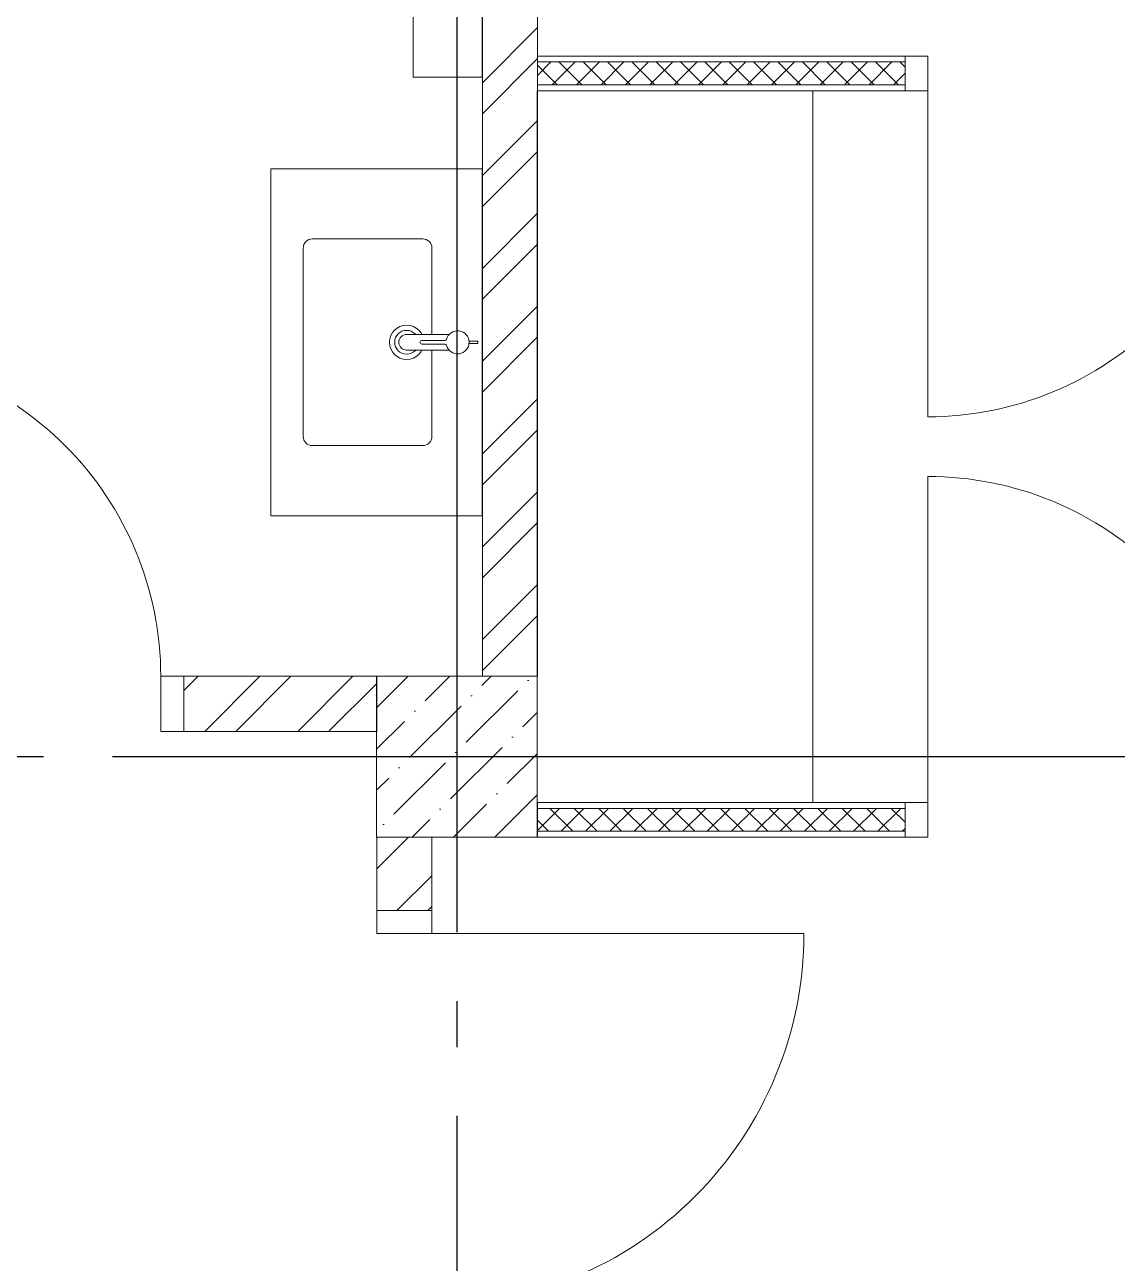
# Model space of a CAD drawing. Header units: millimetres. Extents: x 53645 to 137188, y 78097 to 135533.
# Drawn here: x 121237 to 123615, y 108751 to 111447 of the extents above; entities that cross this region are included whole.
import ezdxf

# ---------------------------------------------------------------- set-up
doc = ezdxf.new("R2010")
doc.units = ezdxf.units.MM
doc.set_wipeout_variables(frame=1)
doc.linetypes.add('CONTI', pattern=[0])
doc.linetypes.add('GOST2.303 5', pattern=[24, 20, -1.5, 1, -1.5])
doc.layers.add('axis_dim', color=40, linetype='CONTI')
for name, color, linetype, lineweight in [('doors_windows', 4, 'Continuous', 5), ('furniture', 36, 'Continuous', 0), ('sanitary', 103, 'Continuous', 9), ('Wall2', 5, 'Continuous', 5)]:
    doc.layers.add(name, color=color, linetype=linetype, lineweight=lineweight)

# ---------------------------------------------------------------- blocks, each defined once
blk = doc.blocks.new('5566ry')
at = {"linetype": 'ByBlock', "lineweight": 9, "ltscale": 100}
h = blk.add_hatch(dxfattribs=at)
h.set_pattern_fill('ANSI36', color=0, scale=20, angle=0.1731020596280691, style=0)
h.set_pattern_definition([(45.17310205962806, (-320375.4296827945, 1443038.455312585), (33.30275391175018, 123.5796998171359), [158.7499999999999, -31.74999999999999, 0, -31.74999999999999])])
h.paths.add_polyline_path([(-320376.6381613091, 1443388.453487055), (-320026.6381613091, 1443388.453487055), (-320026.6381613091, 1443038.453487055), (-320376.6381613091, 1443038.453487055)])
at = {"color": 0, "linetype": 'ByBlock', "ltscale": 100}
blk.add_lwpolyline([(-320376.6381613091, 1443038.453487055), (-320026.6381613091, 1443038.453487055), (-320026.6381613091, 1443388.453487055), (-320376.6381613091, 1443388.453487055)], close=True, dxfattribs=at)
blk = doc.blocks.new('XR_TYPE 4_P1$0$Vero Basin 48x31')
at = {"color": 0, "linetype": 'Continuous'}
blk.add_lwpolyline([(-0.2050000000000077, -0.03499999999996815, 0.414213562373095), (-0.2249999999999895, -0.05499999999997837), (-0.2249999999999895, -0.2949999999999591, 0.414213562373095), (-0.2050000000000077, -0.3149999999999693), (0.2050000000000173, -0.3149999999999694, 0.414213562373095), (0.2249999999999991, -0.2949999999999591), (0.2249999999999422, -0.05500000000000685, 0.4142135623730324), (0.2049999999999604, -0.03499999999999661)], format="xyb", close=True, dxfattribs=at)
for radius in [0.03750000000000001, 0.026]:
    blk.add_circle((2.756076388784647e-06, -0.08999999999997499), radius, dxfattribs=at)
blk = doc.blocks.new('XR_TYPE 4_P1$0$hansgrohe Metris S basin tap_TOP')
blk.add_wipeout([(0.0021324126725978804, 0.02490889030434215), (0.0021324126725978804, 0.04362307067375765), (-0.002863525588921341, 0.04362307067375765), (-0.002863525588921341, 0.024835462975382833), (-0.004215536869132612, 0.02464202201332072), (-0.005508118296193805, 0.024385664494434744), (-0.008148674568569013, 0.02363470124151254), (-0.010525811918683035, 0.02267613907728802), (-0.013041856961513186, 0.02132861849711387), (-0.015502239420124235, 0.019613275426637572), (-0.01771335881250726, 0.017641908048149774), (-0.01943821672344414, 0.015721187315607427), (-0.020972750609472603, 0.013606753171600705), (-0.02233267378306133, 0.0112361773615125), (-0.022488400731931, 0.010921164430594626), (-0.023416726872956255, 0.008755392770022907), (-0.024291008433255386, 0.005911591096778995), (-0.02481193555033346, 0.0030606950593124183), (-0.025, -2.7755575615628914e-17), (-0.02490110093284508, -0.0022215247764232338), (-0.02445849524786326, -0.005175133835008644), (-0.02380172926183729, -0.007647070298238329), (-0.022753323605778024, -0.010357908326044635), (-0.02148716909873808, -0.012778950039899012), (-0.02005563526103534, -0.014925531624579269), (-0.017916946152829995, -0.017435109421985034), (-0.016998375304441822, -0.018331809430859325), (-0.016998375304441822, -0.11102761982004149), (-0.01683509622140037, -0.11337800238610332), (-0.016438139714652446, -0.1153557055068344), (-0.01580475819281616, -0.11728496601929116), (-0.014742150727702873, -0.11949011087837291), (-0.013459737837887724, -0.12140934512588436), (-0.012187945869710247, -0.12287661718132288), (-0.010589441329619899, -0.12432455538118384), (-0.008566425779506344, -0.12570961942346187), (-0.006513747918345962, -0.12672844308020412), (-0.004399994829483521, -0.12744665780925177), (-0.0021543324372287967, -0.12788892507024407), (-1.797173521111972e-15, -0.1280259951244815), (0.0024430219187641863, -0.12784952241442793), (0.004402466274296787, -0.1274459953089338), (0.006504120708124304, -0.12673243362997638), (0.00833720257346262, -0.12584098595470566), (0.010404135749928364, -0.12447004230587425), (0.011990708312945561, -0.12307617480163209), (0.013611939457111463, -0.12120896880760107), (0.014698560185956736, -0.11956559917410128), (0.015782402591513124, -0.11734113955390943), (0.016378683272313628, -0.11557553112697921), (0.016897096225914517, -0.11288042907161644), (0.01699837530443824, -0.11102761982003795), (0.01699837530443824, -0.018237205523760736), (0.0183488718936934, -0.016979955837069405), (0.01983706240419316, -0.01521482682031397), (0.021607489496935223, -0.012574434287069641), (0.022710891715339028, -0.010450617086763064), (0.02383049843911205, -0.007556940130997308), (0.024477313824463415, -0.00508538178888579), (0.024885926656492273, -0.0023855092638022934), (0.02499999999999998, -2.7755575615628914e-17), (0.02469515460879612, 0.0038922151594759646), (0.024307227670970856, 0.005844543006222752), (0.023415040689418243, 0.008759901227347655), (0.022322980855595205, 0.011255422058755876), (0.021200266441962545, 0.013249479340328607), (0.019482284622875858, 0.015666543520293563), (0.017663750307204296, 0.017691577800884234), (0.015608124429882443, 0.019529118049243926), (0.013114121526006987, 0.021284262181271857), (0.010843734620285303, 0.022525838929656428), (0.007360937026417783, 0.02389176858445416), (0.005304711635801797, 0.024430719073760127)])
for p, q in [((-0.01699837530444182, -0.1110276198200317), (-0.01699837530444182, -0.0183318094308591)), ((0.01699837530443826, -0.1110276198200379), (0.01699837530443826, -0.01823720552376074)), ((-0.004000812347642047, -0.0780259951250466), (-0.004000812347642935, -0.02751827782259664)), ((0.004000812347637606, -0.02751827782258154), (0.004000812347638494, -0.07802599512503772))]:
    blk.add_line(p, q)
blk.add_lwpolyline([(-0.002863525588921334, 0.02483546297538286), (-0.002863525588921334, 0.0436230706737577), (0.002132412672597894, 0.0436230706737577), (0.002132412672597894, 0.02490889030434218)])
for centre, radius, start, end in [((0, 0), 0.025, 284.3837006649526, 255.6162993350365), ((-0.007483326581549044, -0.02745842018869471), 0.003483028613964695, 359.0152941551878, 68.56303602858735), ((0.007454813035503882, -0.02743933984086233), 0.003454902597286358, 111.1124558300676, 181.3092139861743), ((-1.77635683940025e-15, -0.07802599512504127), 0.00400081234764027, 180, 0), ((-1.77635683940025e-15, -0.1110276198200415), 0.01699837530444004, 180, 0)]:
    blk.add_arc(centre, radius, start, end)
blk = doc.blocks.new('*U70')
at = {"color": 0}
for points in [[(-810.0000031815362, 0), (-760.0000031815325, 0), (-760.0000031815321, 74.99999998247948), (-810.0000031815362, 74.99999998247948)], [(-50, 0), (0, 0), (-3.800092710943947e-26, 74.99999998248259), (-50, 74.99999998247948)]]:
    blk.add_lwpolyline(points, close=True, dxfattribs=at)
at = {"color": 0, "linetype": 'ByBlock', "ltscale": 10}
blk.add_lwpolyline([(-50, 0), (-50, -710.0000031815325, -0.4142135623735271), (-760.0000031815325, 0)], format="xyb", dxfattribs=at)
blk = doc.blocks.new('*U71')
at = {"color": 0, "linetype": 'ByBlock', "ltscale": 10}
blk.add_lwpolyline([(-50, 0), (-50, 710.0000031815325, 0.4142135623735271), (-760.0000031815325, 0)], format="xyb", dxfattribs=at)
at = {"color": 0}
for points in [[(-810.0000031815362, 0), (-760.0000031815325, 0), (-760.0000031815321, -74.99999998247948), (-810.0000031815362, -74.99999998247948)], [(-50, 0), (0, 0), (-3.800092710943947e-26, -74.99999998248259), (-50, -74.99999998247948)]]:
    blk.add_lwpolyline(points, close=True, dxfattribs=at)
blk = doc.blocks.new('*U72')
at = {"color": 0, "linetype": 'ByBlock', "ltscale": 10}
blk.add_lwpolyline([(-50, 0), (-50, 810.0000031815324, 0.4142135623735271), (-860.0000031815325, 0)], format="xyb", dxfattribs=at)
at = {"color": 0}
for points in [[(-910.0000031815362, 0), (-860.0000031815325, 0), (-860.0000031815321, -120), (-910.0000031815362, -120)], [(-50, 0), (0, 0), (-3.800092710943947e-26, -120.0000000000031), (-50, -120)]]:
    blk.add_lwpolyline(points, close=True, dxfattribs=at)
blk = doc.blocks.new('*U73')
at = {"color": 0, "linetype": 'ByBlock', "ltscale": 10}
blk.add_lwpolyline([(-50, 0), (-50, 710.0000031815325, 0.4142135623735271), (-760.0000031815325, 0)], format="xyb", dxfattribs=at)
at = {"color": 0}
for points in [[(-810.0000031815362, 0), (-760.0000031815325, 0), (-760.0000031815321, -119.9999999794527), (-810.0000031815362, -119.9999999794527)], [(-50, 0), (0, 0), (-3.800092710943947e-26, -119.9999999794558), (-50, -119.9999999794527)]]:
    blk.add_lwpolyline(points, close=True, dxfattribs=at)

msp = doc.modelspace()

# ---------------------------------------------------------------- linework, layer by layer
at = {"layer": 'axis_dim', "linetype": 'GOST2.303 5', "lineweight": 25, "ltscale": 100}
for points in [[(123427.681482202, 109853.9400184869), (117677.6785595213, 109853.9400184869)], [(127181.8538673034, 109853.9400184869), (123427.681482202, 109853.9400184869)]]:
    msp.add_lwpolyline(points, dxfattribs=at)
at = {"layer": 'furniture'}
msp.add_lwpolyline([(122952.3060925379, 111303.9400246943), (122952.3061016887, 109753.9400184036), (122352.3061016887, 109753.9400184036), (122352.3060925379, 111303.9400246943)], close=True, dxfattribs=at)
at = {"layer": 'sanitary', "linetype": 'ByBlock', "lineweight": 0}
for points in [[(122082.3036928681, 111933.6680071146), (122082.3036928681, 111333.6680071146), (122232.3036928681, 111333.6680071146), (122232.3036928681, 111933.6680071146)], [(122232.3038392796, 111133.940109512), (122232.3038377704, 110378.3363155048), (121772.2729560088, 110378.3363155042), (121772.2729575183, 111133.9401095114)]]:
    msp.add_lwpolyline(points, close=True, dxfattribs=at)
at = {"layer": 'Wall2', "ltscale": 100}
for points in [[(122352.6744630008, 113278.9400184869), (122352.6731797243, 110028.9400184869)], [(122232.673689972, 111321.1830670217), (122352.6737373546, 111441.1831144042)], [(122232.6736633778, 111253.8310904274), (122352.6737107604, 111373.83113781)], [(122352.6736880992, 111316.4400247841), (122352.673707842, 111366.4400247841)], [(122352.6737127776, 111378.9400247841), (123152.6733370474, 111378.9400247668)], [(122352.673707842, 111366.4400247841), (122352.6737127776, 111378.9400247841)], [(123152.6733370471, 111366.4400247668), (122352.673707842, 111366.4400247841)], [(122352.673707842, 111366.4400247841), (123152.6733370471, 111366.4400247668)], [(123152.6733370474, 111378.9400247668), (123152.6733370471, 111366.4400247668)], [(123152.6733370471, 111366.4400247668), (123152.673337046, 111316.4400247668)], [(122352.6736831635, 111303.9400247841), (122352.6736880992, 111316.4400247841)], [(123152.673337046, 111316.4400247668), (122352.6736880992, 111316.4400247841)], [(122352.6736880992, 111316.4400247841), (123152.673337046, 111316.4400247668)], [(123152.673337046, 111316.4400247668), (123152.6733370457, 111303.9400247668)], [(123152.6733370457, 111303.9400247668), (122352.6736831635, 111303.9400247841)], [(122232.6736101894, 111119.127224515), (122352.673657572, 111239.1272718975)], [(122232.6735835952, 111051.7752479208), (122352.6736309777, 111171.7752953033)], [(122232.6735304068, 110917.0713820083), (122352.6735777893, 111037.0714293909)], [(122232.6735038126, 110849.7194054141), (122352.6735511951, 110969.7194527966)], [(122232.6733708415, 110512.9596969949), (122352.6734182241, 110632.9597443775)], [(122232.6733442473, 110445.6077204007), (122352.6733916299, 110565.6077677833)], [(122232.6732910589, 110310.9038544883), (122352.6733384415, 110430.9039018708)], [(122232.6732644647, 110243.5518778941), (122352.6733118472, 110363.5519252766)], [(122232.6732112763, 110108.8480119816), (122352.6732586588, 110228.8480593641)], [(122232.6731846821, 110041.4960353874), (122352.6732320646, 110161.4960827699)], [(121582.6711287863, 109908.9477911619), (121582.6733495456, 110028.9477911414)], [(121582.6727705773, 109997.6629094548), (121613.9570733171, 110028.9472121946)], [(121582.6733495456, 110028.9477911414), (122002.6731797243, 110028.9400184869)], [(121628.660613912, 109908.9469400655), (121748.6583932144, 110028.9447193678)], [(121696.0113174979, 109908.9456936513), (121816.0090968002, 110028.9434729536)], [(121830.7126373951, 109908.9432008245), (121950.7104166975, 110028.9409801268)], [(121898.0633409809, 109908.9419544103), (122002.6728949395, 110013.5515083688)], [(122002.6731797243, 110028.9400184869), (122002.670958965, 109908.9400185074)], [(122352.6731797243, 110028.9400184869), (122232.6731797243, 110028.9400658694)], [(122002.670958965, 109908.9400185074), (121582.6711287863, 109908.9477911619)], [(123152.6704714639, 109753.9400184697), (122352.6731797259, 109753.9400184871)], [(122352.6731797259, 109753.9400184871), (122352.6731797257, 109741.4400184871)], [(122352.6731797257, 109741.4400184871), (123152.6704714636, 109741.4400184697)], [(123152.6704714636, 109741.4400184697), (122352.6731797257, 109741.4400184871)], [(122352.6731797257, 109741.4400184871), (122352.6731797246, 109691.4400184871)], [(123152.6704714636, 109741.4400184697), (123152.6704714639, 109753.9400184697)], [(123152.6704714625, 109691.4400184697), (123152.6704714636, 109741.4400184697)], [(122352.6731797246, 109691.4400184871), (123152.6704714625, 109691.4400184697)], [(123152.6704714625, 109691.4400184697), (122352.6731797246, 109691.4400184871)], [(122352.6731797246, 109691.4400184871), (122352.6731797243, 109678.9400184871)], [(123152.6704714622, 109678.9400184697), (123152.6704714625, 109691.4400184697)], [(122002.6731918073, 109678.9400035471), (122122.6731918073, 109678.9400184869)], [(122002.6731920747, 109676.7922300559), (122004.8209658333, 109678.9400038146)], [(122002.6732117266, 109518.9425368376), (122002.6731918073, 109678.9400035471)], [(122002.6732004598, 109609.4402884411), (122072.1729242185, 109678.9400121997)], [(122122.6731918073, 109678.9400184869), (122122.6732117266, 109518.9425517773)], [(122352.6731797243, 109678.9400184871), (123152.6704714622, 109678.9400184697)], [(122046.879267084, 109518.9425423412), (122122.6732022904, 109594.7364775476)], [(122114.2312254692, 109518.9425507264), (122122.6732106756, 109527.3845359328)], [(122122.6732117266, 109518.9425517773), (122002.6732117266, 109518.9425368376)]]:
    msp.add_lwpolyline(points, dxfattribs=at)
at = {"layer": 'Wall2', "lineweight": 0, "ltscale": 100}
for points in [[(122352.6736963115, 111337.2383765267), (122381.8753445683, 111366.4400247835)], [(122395.8399256296, 111316.4400247832), (122352.6737051436, 111359.6062452691)], [(122384.9083531572, 111316.4400247834), (122434.9083531561, 111366.4400247823)], [(122448.8729342197, 111316.440024782), (122398.8729342186, 111366.4400247831)], [(122437.941361745, 111316.4400247823), (122487.941361744, 111366.4400247812)], [(122501.9059428098, 111316.4400247809), (122451.9059428087, 111366.4400247819)], [(122490.9743703329, 111316.4400247811), (122540.9743703318, 111366.44002478)], [(122554.9389514, 111316.4400247797), (122504.9389513989, 111366.4400247808)], [(122544.0073789207, 111316.44002478), (122594.0073789196, 111366.4400247789)], [(122607.9719599901, 111316.4400247786), (122557.971959989, 111366.4400247796)], [(122597.0403875086, 111316.4400247788), (122647.0403875075, 111366.4400247778)], [(122661.0049685802, 111316.4400247774), (122611.0049685792, 111366.4400247785)], [(122650.0733960964, 111316.4400247777), (122700.0733960953, 111366.4400247766)], [(122714.0379771704, 111316.4400247763), (122664.0379771693, 111366.4400247774)], [(122703.1064046843, 111316.4400247765), (122753.1064046832, 111366.4400247755)], [(122767.0709857605, 111316.4400247751), (122717.0709857594, 111366.4400247762)], [(122756.1394132721, 111316.4400247754), (122806.139413271, 111366.4400247743)], [(122820.1039943507, 111316.440024774), (122770.1039943496, 111366.4400247751)], [(122809.1724218599, 111316.4400247742), (122859.1724218588, 111366.4400247732)], [(122873.1370029408, 111316.4400247728), (122823.1370029397, 111366.4400247739)], [(122862.2054304478, 111316.4400247731), (122912.2054304467, 111366.440024772)], [(122926.1700115309, 111316.4400247717), (122876.1700115299, 111366.4400247728)], [(122915.2384390356, 111316.4400247719), (122965.2384390345, 111366.4400247709)], [(122979.2030201211, 111316.4400247706), (122929.20302012, 111366.4400247716)], [(122968.2714476235, 111316.4400247708), (123018.2714476224, 111366.4400247697)], [(123032.2360287112, 111316.4400247694), (122982.2360287101, 111366.4400247705)], [(123021.3044562113, 111316.4400247696), (123071.3044562102, 111366.4400247686)], [(123085.2690373014, 111316.4400247683), (123035.2690373003, 111366.4400247693)], [(123074.3374647991, 111316.4400247685), (123124.3374647981, 111366.4400247674)], [(123138.3020458915, 111316.4400247671), (123088.3020458904, 111366.4400247682)], [(123152.6733370468, 111355.1017422008), (123141.3350544806, 111366.440024767)], [(123127.370473387, 111316.4400247673), (123152.6733370466, 111341.7428884269)], [(122352.6731797246, 109693.2145936811), (122400.8986045295, 109741.440018486)], [(122429.8496742576, 109691.4400184854), (122379.8496742565, 109741.4400184865)], [(122403.9316131184, 109691.4400184859), (122453.9316131174, 109741.4400184849)], [(122482.8826828477, 109691.4400184843), (122432.8826828467, 109741.4400184853)], [(122456.9646217063, 109691.4400184848), (122506.9646217052, 109741.4400184837)], [(122535.9156914379, 109691.4400184831), (122485.9156914368, 109741.4400184842)], [(122509.9976302941, 109691.4400184837), (122559.9976302931, 109741.4400184826)], [(122588.948700028, 109691.440018482), (122538.9487000269, 109741.440018483)], [(122563.030638882, 109691.4400184825), (122613.0306388809, 109741.4400184814)], [(122641.9817086182, 109691.4400184808), (122591.9817086171, 109741.4400184819)], [(122616.0636474698, 109691.4400184813), (122666.0636474687, 109741.4400184803)], [(122695.0147172083, 109691.4400184797), (122645.0147172072, 109741.4400184807)], [(122669.0966560577, 109691.4400184802), (122719.0966560566, 109741.4400184791)], [(122748.0477257984, 109691.4400184785), (122698.0477257974, 109741.4400184796)], [(122722.1296646455, 109691.4400184791), (122772.1296646444, 109741.440018478)], [(122801.0807343886, 109691.4400184774), (122751.0807343875, 109741.4400184784)], [(122775.1626732333, 109691.4400184779), (122825.1626732323, 109741.4400184768)], [(122854.1137429787, 109691.4400184762), (122804.1137429776, 109741.4400184773)], [(122828.1956818212, 109691.4400184768), (122878.1956818201, 109741.4400184757)], [(122907.1467515689, 109691.4400184751), (122857.1467515678, 109741.4400184761)], [(122881.228690409, 109691.4400184756), (122931.228690408, 109741.4400184745)], [(122960.179760159, 109691.4400184739), (122910.1797601579, 109741.440018475)], [(122934.2616989969, 109691.4400184745), (122984.2616989958, 109741.4400184734)], [(123013.2127687492, 109691.4400184728), (122963.2127687481, 109741.4400184738)], [(122987.2947075847, 109691.4400184733), (123037.2947075836, 109741.4400184722)], [(123066.2457773393, 109691.4400184716), (123016.2457773382, 109741.4400184727)], [(123040.3277161726, 109691.4400184722), (123090.3277161715, 109741.4400184711)], [(123119.2787859294, 109691.4400184705), (123069.2787859283, 109741.4400184715)], [(123093.3607247604, 109691.440018471), (123143.3607247593, 109741.4400184699)], [(123152.6704714629, 109711.0813415259), (123122.3117945185, 109741.4400184704)], [(122376.8166656675, 109691.4400184865), (122352.6731797251, 109715.5835044289)], [(123146.3937333482, 109691.4400184699), (123152.6704714627, 109697.7167565843)]]:
    msp.add_lwpolyline(points, dxfattribs=at)

# ---------------------------------------------------------------- block references
at = {"layer": 'doors_windows', "color": 0, "xscale": -1}
for name, p in [('*U70', (123152.6733338658, 111303.9406521112)), ('*U73', (120772.6733496843, 110028.9627812668)), ('*U71', (123152.6733338306, 109753.9400184522))]:
    msp.add_blockref(name, p, dxfattribs=at)
at = {"layer": 'doors_windows', "color": 0, "xscale": -1, "rotation": 270}
msp.add_blockref('*U72', (122122.6732117266, 109518.9425039265), dxfattribs=at)
at = {"layer": 'sanitary', "linetype": 'ByBlock', "lineweight": 0, "xscale": -1000, "yscale": 1000, "zscale": 1000, "rotation": 270}
msp.add_blockref('XR_TYPE 4_P1$0$Vero Basin 48x31', (122157.8822819137, 110756.1382125151), dxfattribs=at)
at = {"layer": 'Wall2', "ltscale": 100, "xscale": -1, "rotation": 90.00000000000296}
msp.add_blockref('5566ry', (1565390.756715796, -210347.6981427479), dxfattribs=at)

# ---------------------------------------------------------------- next in the draw order: block references
at = {"layer": 'sanitary', "linetype": 'ByBlock', "lineweight": 0, "xscale": -1000, "yscale": 1000, "zscale": 1000, "rotation": 270}
msp.add_blockref('XR_TYPE 4_P1$0$hansgrohe Metris S basin tap_TOP', (122178.9099017338, 110756.1409685915), dxfattribs=at)

# ---------------------------------------------------------------- next in the draw order: linework, layer by layer
at = {"layer": 'axis_dim', "linetype": 'GOST2.303 5', "lineweight": 25, "ltscale": 100}
msp.add_lwpolyline([(122177.3032287247, 113871.7498236039), (122177.3032287248, 102826.1922158368)], dxfattribs=at)
at = {"layer": 'Wall2', "ltscale": 100}
for points in [[(122232.6731797243, 110028.9400658694), (122232.6744630008, 113278.9400184869)], [(122232.6734506242, 110715.0155395016), (122352.6734980067, 110835.0155868842)], [(122232.67342403, 110647.6635629074), (122352.6734714125, 110767.66361029)]]:
    msp.add_lwpolyline(points, dxfattribs=at)

doc.saveas('drawing.dxf')
